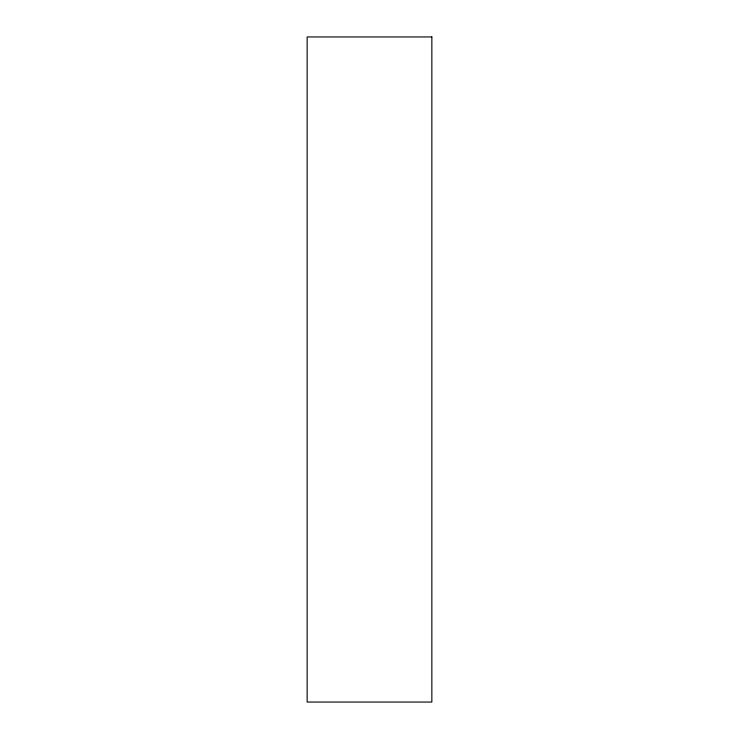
<?xml version="1.0" encoding="UTF-8"?>
<svg xmlns="http://www.w3.org/2000/svg" width="739" height="739" viewBox="0 0 739 739"><rect width="100%" height="100%" fill="white"/><g stroke="black" fill="none" stroke-linecap="round" stroke-linejoin="round"><path stroke-width="1.11" d="M431.853 36.95L307.147 36.95L307.147 702.05L431.853 702.05L431.853 36.95"/></g></svg>
